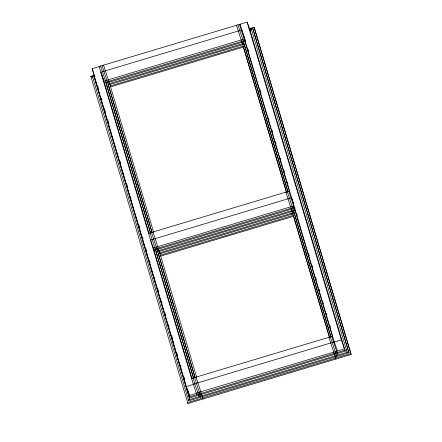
<?xml version="1.0" encoding="UTF-8"?>
<svg xmlns="http://www.w3.org/2000/svg" width="442" height="442" viewBox="0 0 442 442"><rect width="100%" height="100%" fill="white"/><g stroke="black" fill="none" stroke-linecap="round" stroke-linejoin="round"><path stroke-width="0.66" d="M189.077 397.032L189.397 397.96L346.683 350.721L346.362 349.793L189.077 397.032L94.058 76.422L95.047 76.123M191.618 378.59L196.038 377.131L200.823 391.767L189.441 395.535L186.353 386.617L92.135 68.72L99.157 66.615M186.353 386.617L194.806 383.883L193.066 378.021M337.843 354.882L333.572 342.13L334.307 341.87L337.461 351.02L344.451 348.799L341.362 339.881L334.373 342.102L240.161 24.205M250.266 31.017L247.177 22.1L99.118 66.488L193.336 384.396L196.85 394.745M248.807 28.818L254.095 27.233L254.415 28.161L351.125 354.473L187.905 403.54L187.585 402.612L202.779 398.06L200.823 391.767M187.905 403.54L90.875 76.3L94.179 75.311M249.244 29.222L252.708 28.183L253.034 29.111L348.948 352.749L188.673 400.817L188.353 399.888L348.627 351.821L348.948 352.749M188.673 400.817L92.466 76.361L93.953 75.919L189.822 399.397M289.35 191.408L244.199 39.067L103.903 81.124L100.815 72.206L241.857 29.929L244.719 38.205M106.146 83.085L244.956 41.471L244.636 40.542L105.826 82.157L150.667 233.288M244.199 44.222L243.879 43.294L108.041 84.019L108.362 84.947L244.199 44.222L287.875 191.585M243.47 47.051L110.605 86.881L110.279 85.952L243.15 46.123L286.488 192.198M148.562 233.321L289.604 191.038M293.715 203.878L291.587 197.734L150.551 240.017L153.313 248.001L293.61 205.944L332.478 336.776M153.313 248.001L153.739 249.437L294.781 207.154M153.739 249.437L154.059 250.365L295.101 208.083M156.291 252.272L295.101 210.657L294.775 209.729L155.971 251.343L193.508 377.849M294.361 213.464L294.041 212.536L158.203 253.26L158.523 254.189L294.361 213.464L330.925 336.837M293.621 216.271L160.755 256.106L160.435 255.178L293.3 215.342L329.522 337.412M191.579 378.468L332.622 336.185M193.276 384.186L334.318 341.904M337.461 351.02L197.85 392.656L198.662 395.236L200.149 394.794M351.125 354.473L350.804 353.545L202.745 397.933L203.099 398.988M251.647 30.067L251.327 29.139L249.84 29.581L344.876 350.235M244.199 39.067L239.415 24.426M293.61 205.944L288.858 191.259M291.068 213.425L291.388 214.353M336.727 356.418L330.389 336.854M335.931 359.031L328.903 337.296M101.544 73.494L102.207 75.405M92.135 68.72L94.781 76.361M94.058 76.422L94.378 77.35M92.466 76.361L92.787 77.289M90.875 76.3L91.196 77.228M200.895 397.154L194.552 377.573M194.762 383.744L197.889 392.794M254.095 27.233L350.804 353.545M252.708 28.183L348.627 351.821M251.222 28.631L347.141 352.268M247.177 22.1L341.362 339.881M244.94 38.841L245.531 40.824M248.072 49.405L248.658 51.383M260.007 89.665L260.984 92.969M268.416 118.047L269.001 120.031M271.935 129.931L272.526 131.909M275.46 141.81L276.046 143.794M280.35 158.313L280.935 160.291M283.869 170.192L284.455 172.176M287.394 182.076L287.98 184.054M296.67 213.381L297.256 215.364M308.638 253.758L309.223 255.741M312.168 265.67L312.754 267.653M315.698 277.587L316.284 279.571M319.229 289.499L319.815 291.482M322.759 301.411L323.351 303.4M326.29 313.328L326.881 315.312M329.82 325.24L330.412 327.229M331.876 336.406L333.533 342.141M287.946 191.977L243.47 41.913L237.929 24.874M330.992 337.229L293.615 211.099L287.372 191.706M286.554 192.59L242.713 44.67L236.442 25.321M329.401 337.147L292.875 213.911L285.886 192.148M153.689 232.42L109.848 84.499L103.577 65.151M196.657 377.247L160.01 253.741L153.02 231.984M108.362 84.947L152.037 232.31M158.523 254.189L195.088 377.562M152.109 232.702L107.633 82.637L102.091 65.598M195.154 377.954L157.777 251.824L151.534 232.431M198.662 395.236L199.088 396.673M150.54 233.022L105.389 80.682L100.605 66.04M193.574 378.23L155.545 249.918L150.048 232.873M102.428 76.151L149.092 233.597M154.059 250.365L192.121 378.794M97.77 86.229L98.356 88.212M101.295 98.124L101.887 100.107M104.428 108.699L105.411 112.003M107.959 120.594L108.936 123.898M119.904 160.91L120.495 162.894M123.428 172.805L124.02 174.789M126.953 184.701L127.545 186.684M130.484 196.602L131.07 198.58M138.904 225.017L139.49 227M142.429 236.912L143.02 238.895M145.954 248.813L146.545 250.796M149.479 260.708L150.07 262.692M154.38 277.228L154.965 279.211M157.905 289.129L158.49 291.112M161.429 301.024L162.015 303.008M164.954 312.919L165.546 314.903M168.479 324.815L169.071 326.798M171.618 335.39L172.595 338.694M173.38 341.34L173.966 343.323M176.905 353.235L177.491 355.219M180.43 365.131L181.016 367.114M183.955 377.026L184.541 379.009M187.48 388.927L189.441 395.535"/></g></svg>
